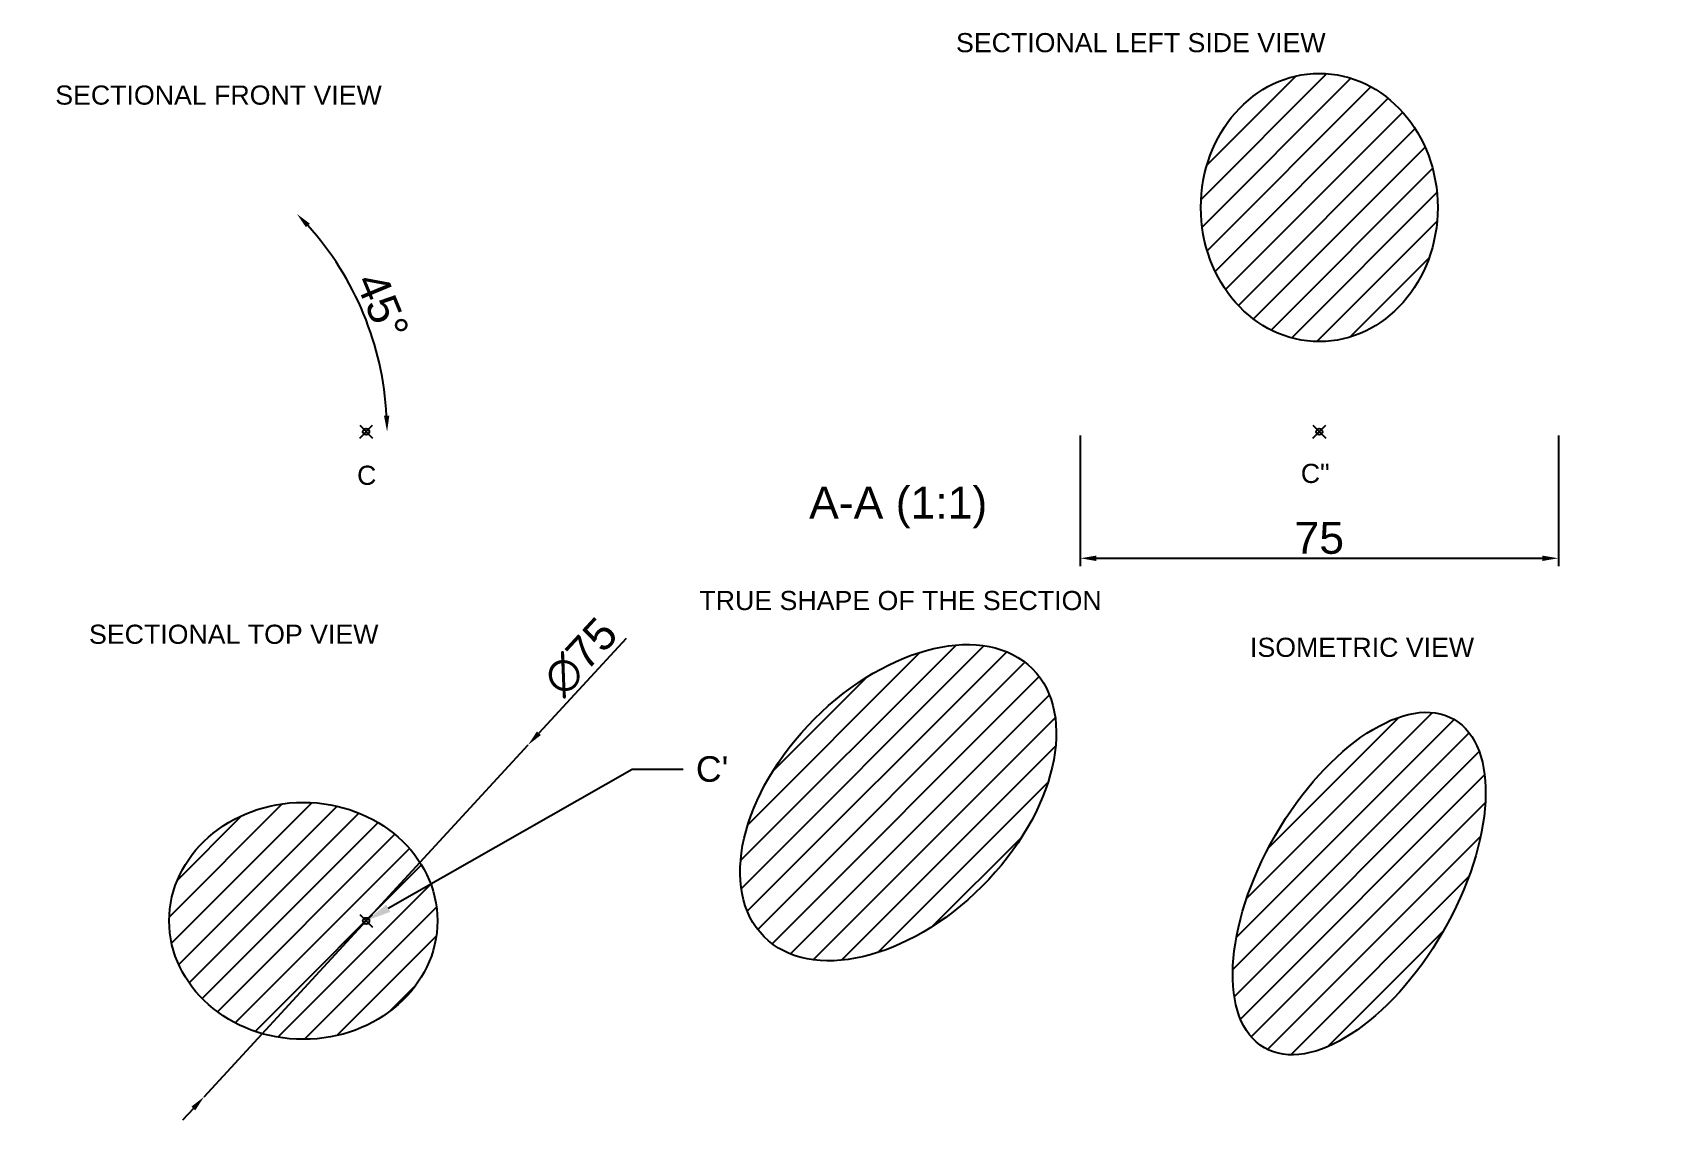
# Paper-space layout 'Question 1' of a CAD drawing. Header units: millimetres. Extents: x 14 to 271, y 17 to 187.
import ezdxf
from ezdxf import colors
from ezdxf.entities.mleader import LeaderData, LeaderLine
from ezdxf.math import Vec2, Vec3

# ---------------------------------------------------------------- set-up
doc = ezdxf.new("R2010")
doc.units = ezdxf.units.MM
doc.header["$PDMODE"] = 35
doc.layers.add('MD_Annotation', color=7, linetype='Continuous', lineweight=25)
doc.styles.add('Annotative', font='arial.ttf')
doc.styles.get("Standard").update_dxf_attribs({"font": 'arial.ttf', "height": 3})
doc.dimstyles.new('ISO-25', dxfattribs={"dimtxt": 5, "dimasz": 2.5, "dimexe": 1.25, "dimexo": 0.625, "dimtad": 1, "dimdec": 0, "dimtxsty": 'Annotative', "dimcen": 2.5, "dimadec": 0, "dimazin": 0, "dimtfac": 1, "dimtdec": 0, "dimtmove": 0, "dimatfit": 3, "dimfxl": 1, "dimarcsym": 0})

# ---------------------------------------------------------------- blocks, each defined once
blk = doc.blocks.new('*D14')
at = {"color": 0, "lineweight": -2, "transparency": 16777216}
blk.add_arc((20.81, 124.47), 48.28, 2.9669, 42.0331, dxfattribs=at)
at = {"color": 0, "transparency": 16777216}
for points in [[(56.37, 156.52), (56.98, 157.09), (54.95, 158.62)], [(69.45, 126.98), (68.62, 126.96), (69.1, 124.47)]]:
    blk.add_solid(points, dxfattribs=at)
at = {"layer": 'Defpoints', "color": 0, "transparency": 16777216}
for p in [(76.98, 180.64), (34.93, 138.59), (67.45, 136.97), (13.52, 124.47), (270.86, 124.47)]:
    blk.add_point(p, dxfattribs=at)
at = {"color": 0, "transparency": 16777216, "insert": (68.35, 144.16), "char_height": 5, "attachment_point": 5, "rotation": 292.5, "style": 'Annotative'}
blk.add_mtext('45°', dxfattribs=at)
blk = doc.blocks.new('*D15')
at = {"color": 0, "lineweight": -2, "transparency": 16777216}
for p, q in [((106.6, 92.03), (92.92, 77.19)), ((40.4, 20.19), (91.22, 75.35)), ((38.71, 18.36), (37.01, 16.52))]:
    blk.add_line(p, q, dxfattribs=at)
at = {"color": 0, "transparency": 16777216}
for points in [[(92.61, 77.47), (93.23, 76.9), (91.22, 75.35)], [(38.4, 18.64), (39.01, 18.07), (40.4, 20.19)]]:
    blk.add_solid(points, dxfattribs=at)
at = {"layer": 'Defpoints', "color": 0, "transparency": 16777216}
for p in [(91.22, 75.35), (40.4, 20.19)]:
    blk.add_point(p, dxfattribs=at)
at = {"color": 0, "transparency": 16777216, "insert": (99.45, 89.17), "char_height": 5, "attachment_point": 5, "rotation": 47.3385, "style": 'Annotative'}
blk.add_mtext('∅75', dxfattribs=at)
blk = doc.blocks.new('*D16')
at = {"color": 0, "lineweight": -2, "transparency": 16777216}
for p, q in [((177.84, 123.85), (177.84, 103.37)), ((252.84, 123.85), (252.84, 103.37)), ((180.34, 104.62), (250.34, 104.62))]:
    blk.add_line(p, q, dxfattribs=at)
at = {"color": 0, "transparency": 16777216}
for points in [[(180.34, 105.04), (180.34, 104.2), (177.84, 104.62)], [(250.34, 105.04), (250.34, 104.2), (252.84, 104.62)]]:
    blk.add_solid(points, dxfattribs=at)
at = {"layer": 'Defpoints', "color": 0, "transparency": 16777216}
for p in [(177.84, 124.47), (252.84, 124.47), (252.84, 104.62)]:
    blk.add_point(p, dxfattribs=at)
at = {"color": 0, "transparency": 16777216, "insert": (215.34, 107.79), "char_height": 5, "attachment_point": 5, "style": 'Annotative'}
blk.add_mtext('75', dxfattribs=at)

psp = doc.layouts.new('Question 1')

# ---------------------------------------------------------------- hatches: boundary and pattern name
at = {"true_color": 0xcd2027}
h = psp.add_hatch(dxfattribs=at)
h.set_pattern_fill('ANSI31', color=242)
edge = h.paths.add_edge_path()
edge.add_ellipse((55.96, 47.77), major_axis=(-21.03, 0), ratio=0.883331, start_angle=0, end_angle=360)
edge = h.paths.add_edge_path()
edge.add_ellipse((215.34, 159.62), major_axis=(0, -21.03), ratio=0.883331, start_angle=0, end_angle=360)
edge = h.paths.add_edge_path()
edge.add_ellipse((221.59, 53.62), major_axis=(14.87, 25.75), ratio=0.509991, start_angle=0, end_angle=360)
h = psp.add_hatch(dxfattribs=at)
h.set_pattern_fill('ANSI31', color=242)
edge = h.paths.add_edge_path()
edge.add_ellipse((149.28, 66.3), major_axis=(-21.03, -21.03), ratio=0.624608, start_angle=0, end_angle=360)

# ---------------------------------------------------------------- linework, layer by layer
for centre, major_axis, ratio in [((215.34, 159.62), (0, -21.03), 0.883331), ((149.28, 66.3), (-21.03, -21.03), 0.624608), ((221.59, 53.62), (14.87, 25.75), 0.509991), ((55.96, 47.77), (-21.03, 0), 0.883331)]:
    psp.add_ellipse(centre, major_axis=major_axis, ratio=ratio)
for p in [(65.81, 124.47), (215.34, 124.47), (65.81, 47.77)]:
    psp.add_point(p)

# ---------------------------------------------------------------- texts
for s, p in [('SECTIONAL LEFT SIDE VIEW', (158.35, 183.97)), ('SECTIONAL FRONT VIEW', (17.05, 175.75)), ('C', (64.39, 116.14)), ('C"', (212.44, 116.43)), ('TRUE SHAPE OF THE SECTION ', (118.1, 96.5)), ('SECTIONAL TOP VIEW', (22.34, 91.21)), ('ISOMETRIC VIEW', (204.47, 89.16))]:
    psp.add_text(s, height=3).set_placement(p)
at = {"layer": 'MD_Annotation', "insert": (149.28, 109.34), "char_height": 5, "width": 30.2149, "attachment_point": 8}
psp.add_mtext('A-A (1:1)', dxfattribs=at)

# ---------------------------------------------------------------- dimensions: what is measured, and where the dimension line sits
dim = psp.add_angular_dim_2l(base=(67.45, 136.97), line1=((270.86, 124.47), (13.52, 124.47)), line2=((76.98, 180.64), (34.93, 138.59)), dimstyle='ISO-25')
dim.commit()
dim.dimension.update_dxf_attribs({"geometry": '*D14', "text_midpoint": (68.35, 144.16)})
dim = psp.add_linear_dim(base=(252.84, 104.62), p1=(177.84, 124.47), p2=(252.84, 124.47), dimstyle='ISO-25', override={"dimlfac": -1})
dim.commit()
dim.dimension.update_dxf_attribs({"geometry": '*D16', "text_midpoint": (215.34, 104.62), "dimtype": 160})
dim = psp.add_diameter_dim_2p(p1=(40.4, 20.19), p2=(91.22, 75.35), dimstyle='ISO-25', override={"dimlfac": -1})
dim.commit()
dim.dimension.update_dxf_attribs({"geometry": '*D15', "text_midpoint": (101.89, 86.92), "dimtype": 163})

# ---------------------------------------------------------------- leaders
ml = psp.add_multileader_mtext('Standard')
ml.set_content("C'", color=256)
ml.set_leader_properties()
ml.build(insert=Vec2(0, 0))
ctx = ml.context
ctx.base_point, ctx.plane_origin = Vec3(115.54, 71.55), Vec3(65.81, 47.77)
notes = []
notes.append((ctx, [(0, (1, 1, 0), (107.54, 71.55), (1, 0), 8, [(0, [(65.81, 47.77)], 0, [])])]))
ctx.mtext.insert, ctx.mtext.flow_direction = Vec3(117.54, 73.58), 5
for ctx, leaders in notes:
    for number, flags, end, landing, length, lines in leaders:
        leader = LeaderData()
        leader.index, (leader.has_last_leader_line, leader.has_dogleg_vector, leader.attachment_direction) = number, flags
        leader.last_leader_point, leader.dogleg_vector, leader.dogleg_length = Vec3(end), Vec3(landing), length
        for number, points, colour, breaks in lines:
            line = LeaderLine()
            line.index, line.vertices, line.color, line.breaks = number, Vec3.list(points), colors.encode_raw_color(colour), breaks
            leader.lines.append(line)
        ctx.leaders.append(leader)

doc.saveas('drawing.dxf')
